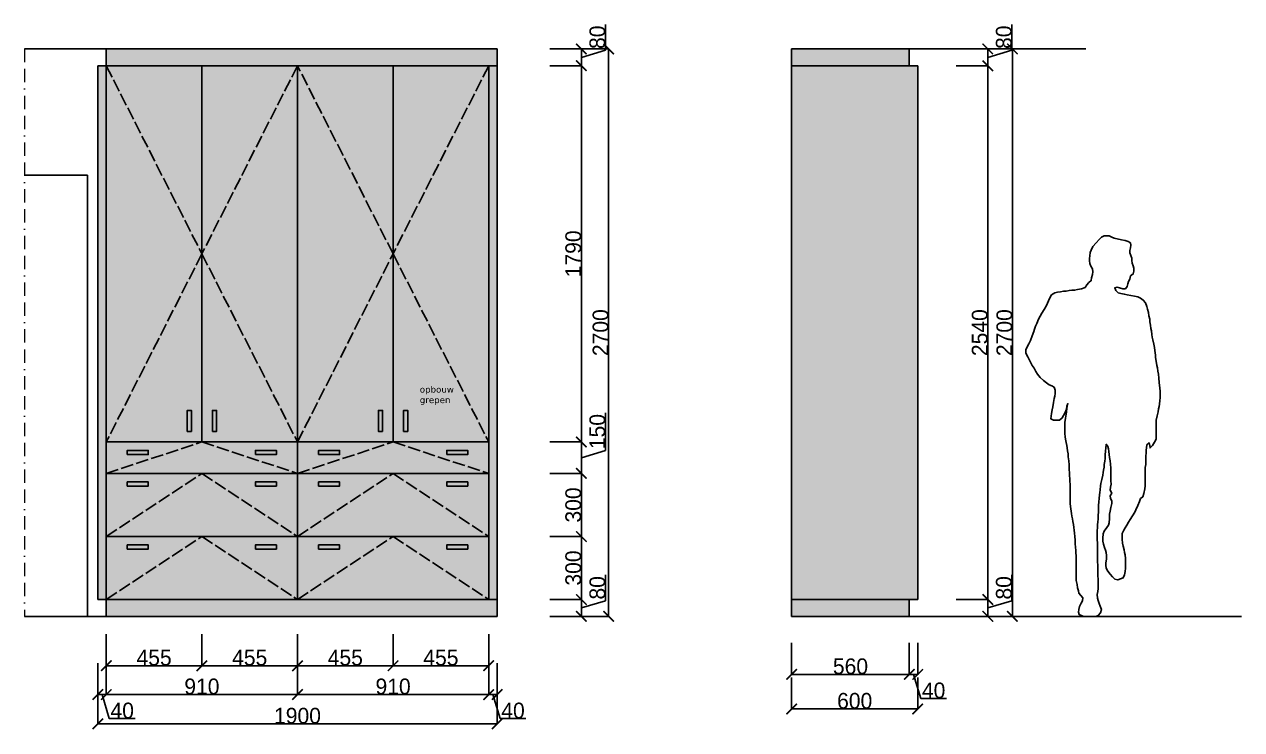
# Model space of a CAD drawing. Header units: millimetres. Extents: x -153917 to -31303, y -39726 to 31262.
# Drawn here: x -69010 to -63216, y -21410 to -18054 of the extents above; entities that cross this region are included whole.
import ezdxf

# ---------------------------------------------------------------- set-up
doc = ezdxf.new("R2010")
doc.units = ezdxf.units.MM
doc.header["$LTSCALE"] = 5
doc.linetypes.add('ACAD_ISO02W100', pattern=[15, 12, -3])
doc.linetypes.add('BORDER', pattern=[44.45, 12.7, -6.35, 12.7, -6.35, 0, -6.35])
for name, color, linetype in [('Bemating', 1, 'Continuous'), ('Meubel', 8, 'Continuous'), ('muren', 7, 'Continuous'), ('Tekst', 7, 'Continuous')]:
    doc.layers.add(name, color=color, linetype=linetype)
doc.layers.add('H-HELP', color=6, linetype='Continuous', lineweight=5, plot=False)
doc.layers.add('ruggen kast', color=7, linetype='Continuous', true_color=0xebebeb)
doc.layers.add('staal', color=7, linetype='Continuous', true_color=0x222525)
doc.styles.add('Geneva', font='')
doc.styles.get('Geneva').set_extended_font_data('Geneva')
doc.dimstyles.new('ISO-25', dxfattribs={"dimtxt": 100, "dimasz": 25, "dimexe": 1.25, "dimexo": 0.625, "dimtad": 1, "dimtxsty": 'Standard', "dimblk": 'ARCHTICK', "dimcen": 2.5, "dimse1": 1, "dimse2": 1, "dimadec": 0, "dimazin": 0, "dimtfac": 1, "dimtmove": 0, "dimatfit": 3, "dimfxl": 1, "dimarcsym": 0})

# ---------------------------------------------------------------- blocks, each defined once
blk = doc.blocks.new('mens02')
at = {"ltscale": 20}
blk.add_lwpolyline([(305.5, 1328.8), (303.4, 1342), (301.3, 1358.7), (299.2, 1370.5), (296.5, 1385.1), (294.4, 1401.7), (293, 1414.9), (289.5, 1430.2), (286.7, 1445.5), (283.3, 1461.4), (279.8, 1474.6), (273.5, 1492.7), (262.4, 1505.2), (249.9, 1514.9), (236.1, 1520.5), (220.1, 1523.9), (203.4, 1526.7), (185.4, 1530.2), (172.2, 1533.7), (156.2, 1537.1), (143.7, 1539.9), (131.9, 1551), (126.4, 1562.8), (138.2, 1567), (149.3, 1562.8), (164.5, 1559.3), (177.7, 1558), (186.1, 1569.8), (189.5, 1582.3), (191.6, 1593.4), (198.6, 1605.2), (202, 1619.7), (214.5, 1629.5), (217.3, 1643.3), (217.3, 1657.2), (213.8, 1668.3), (209, 1680.1), (208.3, 1693.3), (207.6, 1705.1), (203.4, 1717.6), (198.6, 1729.4), (198.6, 1741.2), (202, 1753.7), (202.7, 1766.2), (201.3, 1777.3), (190.2, 1783.6), (177, 1789.1), (159, 1791.9), (124.3, 1799.6), (113.2, 1805.1), (100, 1810.7), (88.9, 1810.7), (77.1, 1810.7), (63.9, 1803.7), (52.1, 1792.6), (38.2, 1777.3), (22.2, 1760.7), (13.9, 1743.3), (9.7, 1730.8), (7.6, 1714.9), (6.9, 1703.1), (6.9, 1691.9), (7.6, 1679.5), (12.5, 1667), (20.1, 1653.8), (22.2, 1639.2), (20.8, 1626.7), (16.7, 1611.4), (14.6, 1598.2), (2.8, 1588.5), (-5.6, 1577.4), (-14.6, 1564.9), (-31.9, 1558), (-50, 1555.2), (-64.6, 1551.7), (-77.1, 1551.7), (-90.3, 1550.3), (-104.8, 1548.2), (-118, 1546.8), (-131.9, 1544.8), (-145.1, 1542.7), (-159, 1539.9), (-174.3, 1529.5), (-183.3, 1512.8), (-193, 1490.6), (-197.9, 1479.5), (-209, 1460.1), (-220.1, 1442), (-227.7, 1428.1), (-236.1, 1413.5), (-244.4, 1393.4), (-250.6, 1380.2), (-255.5, 1367), (-259, 1355.2), (-265.9, 1335.1), (-274.9, 1312.9), (-281.9, 1296.9), (-289.5, 1282.3), (-295.8, 1267.7), (-295.8, 1252.5), (-286.7, 1234.4), (-276.3, 1212.2), (-266.6, 1194.2), (-257.6, 1180.3), (-249.2, 1165.7), (-240.2, 1153.2), (-228.4, 1137.2), (-213.1, 1121.9), (-197.9, 1110.8), (-184.7, 1102.5), (-172.9, 1096.3), (-161.8, 1090), (-156.2, 1076.8), (-157.6, 1060.2), (-159, 1047.7), (-161.1, 1036.6), (-164.5, 1017.1), (-168.7, 997.7), (-170.8, 983.1), (-173.6, 965), (-175.6, 953.2), (-177, 939.4), (-165.2, 933.1), (-148.6, 933.8), (-136.8, 933.8), (-122.9, 944.2), (-116.6, 956), (-109.7, 969.9), (-102.8, 985.9), (-100.7, 999.8), (-96.5, 1012.9), (-99.3, 999.8), (-100.7, 988.6), (-102.8, 972.7), (-104.8, 961.6), (-107.6, 942.8), (-111.1, 922), (-111.1, 906), (-111.1, 893.5), (-111.1, 881.7), (-111.1, 869.9), (-109.7, 854.7), (-108.3, 842.8), (-104.8, 826.9), (-102.1, 813), (-100, 801.9), (-97.9, 787.3), (-95.8, 773.4), (-94.4, 759.5), (-92.3, 740.1), (-90.3, 720.7), (-89.6, 699.8), (-88.2, 681.8), (-88.2, 668.6), (-86.8, 656.8), (-86.8, 642.9), (-86.1, 626.9), (-86.1, 605.4), (-86.1, 591.5), (-86.1, 570), (-86.1, 549.9), (-85.4, 536.7), (-84, 522.8), (-81.2, 501.3), (-79.8, 490.2), (-77.1, 476.3), (-75, 464.5), (-72.2, 451.3), (-70.1, 437.4), (-68, 423.5), (-66.6, 410.3), (-65.3, 395.7), (-63.9, 379.8), (-61.8, 362.4), (-61.1, 344.4), (-60.4, 329.1), (-59, 313.8), (-58.3, 300.6), (-57.6, 289.5), (-56.9, 268), (-56.9, 254.8), (-56.9, 243), (-56.9, 221.5), (-56.9, 202.7), (-56.9, 181.9), (-56.2, 170.1), (-52.8, 152), (-50, 136.1), (-45.8, 121.5), (-44.4, 110.4), (-34, 98.6), (-25.7, 87.5), (-26.4, 73.6), (-33.3, 62.5), (-40.3, 46.5), (-43.7, 31.9), (-45.8, 20.1), (-43, 8.3), (-25.7, 0.7), (-11.1, 0), (0, 0), (18.1, 0), (36.1, 0), (47.9, 3.5), (59, 16.7), (63.2, 31.9), (56.9, 48.6), (52.1, 61.1), (47.9, 75.7), (44.4, 86.8), (43.7, 104.1), (46.5, 118), (47.9, 131.9), (47.9, 143), (47.2, 154.8), (47.2, 175.7), (46.5, 194.4), (46.5, 212.4), (46.5, 225.6), (45.8, 241.6), (45.1, 260.4), (44.4, 279.1), (44.4, 298.5), (44.4, 320.8), (44.4, 334.6), (44.4, 346.4), (43.7, 368), (43.7, 385.3), (43.7, 404.8), (45.1, 424.2), (45.1, 436), (45.8, 449.9), (47.2, 463.1), (47.9, 477), (49.3, 499.9), (49.3, 513.1), (50, 528.3), (51.4, 545), (52.1, 560.3), (53.5, 578.3), (54.9, 589.4), (56.9, 601.9), (58.3, 620.7), (61.1, 632.5), (66, 651.2), (69.4, 672.1), (72.2, 684.6), (73.6, 696.4), (76.4, 710.2), (77.1, 723.4), (79.8, 738.7), (80.5, 750.5), (81.2, 767.2), (82.6, 788), (84, 800.5), (86.1, 819.2), (93.7, 808.1), (97.2, 797), (98.6, 785.2), (100.7, 770), (102.1, 756.1), (104.1, 740.8), (106.2, 724.8), (107.6, 704.7), (107.6, 690.8), (107.6, 676.2), (107.6, 658.9), (108.3, 644.3), (109, 629.7), (106.2, 615.1), (104.1, 599.9), (112.5, 586), (105.5, 573.5), (106.2, 562.4), (113.2, 548.5), (112.5, 536.7), (107.6, 517.9), (104.1, 499.9), (102.1, 486), (102.1, 465.2), (100.7, 445), (96.5, 433.2), (88.9, 422.1), (76.4, 406.2), (72.2, 392.3), (70.1, 372.1), (70.1, 358.2), (73.6, 343.7), (78.5, 327), (82.6, 314.5), (85.4, 303.4), (86.8, 289.5), (86.8, 272.8), (84.7, 254.8), (84.7, 243.7), (86.1, 229.8), (93, 214.5), (104.1, 201.3), (116.6, 188.1), (127.7, 177), (140.9, 173.6), (154.1, 178.4), (167.3, 182.6), (172.9, 197.9), (176.4, 213.1), (177.7, 229.8), (177.7, 246.5), (178.4, 261), (177.7, 275.6), (176.4, 292.3), (173.6, 304.1), (171.5, 316.6), (166.6, 333.9), (163.2, 347.8), (162.5, 367.3), (161.8, 381.2), (162.5, 393.7), (170.1, 409.6), (177, 421.4), (184.7, 433.2), (192.3, 447.8), (200.6, 460.3), (211.1, 477.7), (221.5, 495.7), (227.7, 507.5), (236.7, 527), (243.7, 546.4), (249.9, 560.3), (261, 569.3), (265.2, 585.3), (269.4, 606.8), (271.5, 620.7), (272.2, 637.3), (272.2, 656.1), (271.5, 673.4), (271.5, 688), (272.2, 708.2), (274.2, 722.7), (274.2, 738), (274.9, 760.2), (276.3, 779), (277, 790.8), (277.7, 801.9), (279.8, 816.5), (290.9, 825.5), (294.4, 813), (295.1, 801.2), (306.9, 813.7), (316.6, 828.3), (323.5, 842.8), (324.2, 859.5), (324.2, 871.3), (324.2, 888), (324.2, 901.2), (324.2, 919.9), (324.2, 933.1), (328.4, 954.6), (332.6, 972.7), (335.3, 987.3), (338.1, 998.4), (340.2, 1010.2), (341.6, 1027.5), (342.3, 1039.3), (342.3, 1058.8), (342.3, 1070.6), (340.9, 1087.2), (339.5, 1098.3), (338.1, 1112.9), (336, 1133.1), (334.6, 1151.8), (331.9, 1166.4), (329.8, 1182.3), (327, 1193.5), (323.5, 1214.3), (320.8, 1232.3), (320.1, 1243.4), (317.3, 1265), (315.2, 1278.9), (312.4, 1295.5), (307.6, 1315.7)], close=True, dxfattribs=at)
blk = doc.blocks.new('_ArchTick')
at = {"color": 0, "linetype": 'ByBlock', "const_width": 0.15}
blk.add_lwpolyline([(-0.5, -0.5), (0.5, 0.5)], dxfattribs=at)
blk = doc.blocks.new('*D756')
at = {"layer": 'Bemating', "color": 0, "lineweight": -2, "transparency": 16777216}
for p, q in [((-64457.1, -18171.3), (-64305.8, -18171.3)), ((-64307.1, -18171.3), (-64307.1, -20871.3)), ((-64457.1, -20871.3), (-64305.8, -20871.3))]:
    blk.add_line(p, q, dxfattribs=at)
at = {"layer": 'Defpoints', "color": 0, "transparency": 16777216}
for p in [(-64837.8, -18171.3), (-64837.8, -20871.3), (-64307.1, -20871.3)]:
    blk.add_point(p, dxfattribs=at)
at = {"layer": 'Bemating', "color": 0, "lineweight": -2, "transparency": 16777216, "xscale": 50, "yscale": 50, "zscale": 50}
for p, rotation in [((-64307.1, -18171.3), 90), ((-64307.1, -20871.3), 270)]:
    blk.add_blockref('_ArchTick', p, dxfattribs=dict(at, rotation=rotation))
at = {"layer": 'Bemating', "color": 0, "transparency": 16777216, "insert": (-64345.2, -19521.3), "char_height": 75, "attachment_point": 5, "rotation": 90, "style": 'Geneva'}
blk.add_mtext('2700', dxfattribs=at)
blk = doc.blocks.new('*D757')
at = {"layer": 'Bemating', "color": 0, "lineweight": -2, "transparency": 16777216}
for p, q in [((-64574.2, -18251.3), (-64423, -18251.3)), ((-64424.2, -18251.3), (-64424.2, -20791.3)), ((-64574.2, -20791.3), (-64423, -20791.3))]:
    blk.add_line(p, q, dxfattribs=at)
at = {"layer": 'Defpoints', "color": 0, "transparency": 16777216}
for p in [(-64797.8, -18251.3), (-64797.8, -20791.3), (-64424.2, -20791.3)]:
    blk.add_point(p, dxfattribs=at)
at = {"layer": 'Bemating', "color": 0, "lineweight": -2, "transparency": 16777216, "xscale": 50, "yscale": 50, "zscale": 50}
for p, rotation in [((-64424.2, -18251.3), 90), ((-64424.2, -20791.3), 270)]:
    blk.add_blockref('_ArchTick', p, dxfattribs=dict(at, rotation=rotation))
at = {"layer": 'Bemating', "color": 0, "transparency": 16777216, "insert": (-64462.4, -19521.3), "char_height": 75, "attachment_point": 5, "rotation": 90, "style": 'Geneva'}
blk.add_mtext('2540', dxfattribs=at)
blk = doc.blocks.new('*D758')
at = {"layer": 'Bemating', "color": 0, "lineweight": -2, "transparency": 16777216}
for p, q in [((-64309.6, -20796.9), (-64309.6, -20674.3)), ((-64574.2, -20791.3), (-64423, -20791.3)), ((-64424.2, -20791.3), (-64424.2, -20871.3)), ((-64424.2, -20831.3), (-64309.6, -20796.9)), ((-64574.2, -20871.3), (-64423, -20871.3))]:
    blk.add_line(p, q, dxfattribs=at)
at = {"layer": 'Defpoints', "color": 0, "transparency": 16777216}
for p in [(-64797.8, -20791.3), (-64837.8, -20871.3), (-64424.2, -20871.3)]:
    blk.add_point(p, dxfattribs=at)
at = {"layer": 'Bemating', "color": 0, "lineweight": -2, "transparency": 16777216, "xscale": 50, "yscale": 50, "zscale": 50}
for p, rotation in [((-64424.2, -20791.3), 90), ((-64424.2, -20871.3), 270)]:
    blk.add_blockref('_ArchTick', p, dxfattribs=dict(at, rotation=rotation))
at = {"layer": 'Bemating', "color": 0, "transparency": 16777216, "insert": (-64347.7, -20735.6), "char_height": 75, "attachment_point": 5, "rotation": 90, "style": 'Geneva'}
blk.add_mtext('80', dxfattribs=at)
blk = doc.blocks.new('*D759')
at = {"layer": 'Bemating', "color": 0, "lineweight": -2, "transparency": 16777216}
for p, q in [((-64309.6, -18176.9), (-64309.6, -18054.3)), ((-64574.2, -18171.3), (-64423, -18171.3)), ((-64424.2, -18251.3), (-64424.2, -18171.3)), ((-64424.2, -18211.3), (-64309.6, -18176.9)), ((-64574.2, -18251.3), (-64423, -18251.3))]:
    blk.add_line(p, q, dxfattribs=at)
at = {"layer": 'Defpoints', "color": 0, "transparency": 16777216}
for p in [(-64837.8, -18171.3), (-64424.2, -18171.3), (-64797.8, -18251.3)]:
    blk.add_point(p, dxfattribs=at)
at = {"layer": 'Bemating', "color": 0, "lineweight": -2, "transparency": 16777216, "xscale": 50, "yscale": 50, "zscale": 50}
for p, rotation in [((-64424.2, -18171.3), 90), ((-64424.2, -18251.3), 270)]:
    blk.add_blockref('_ArchTick', p, dxfattribs=dict(at, rotation=rotation))
at = {"layer": 'Bemating', "color": 0, "transparency": 16777216, "insert": (-64347.7, -18115.6), "char_height": 75, "attachment_point": 5, "rotation": 90, "style": 'Geneva'}
blk.add_mtext('80', dxfattribs=at)
blk = doc.blocks.new('*D760')
at = {"layer": 'Bemating', "color": 0, "lineweight": -2, "transparency": 16777216}
for p, q in [((-65357.8, -21161.9), (-65357.8, -21313.2)), ((-64757.8, -21161.9), (-64757.8, -21313.2)), ((-65357.8, -21311.9), (-64757.8, -21311.9))]:
    blk.add_line(p, q, dxfattribs=at)
at = {"layer": 'Defpoints', "color": 0, "transparency": 16777216}
for p in [(-65357.8, -20791.3), (-64757.8, -20791.3), (-64757.8, -21311.9)]:
    blk.add_point(p, dxfattribs=at)
at = {"layer": 'Bemating', "color": 0, "lineweight": -2, "transparency": 16777216, "xscale": 50, "yscale": 50, "zscale": 50, "rotation": 180}
blk.add_blockref('_ArchTick', (-65357.8, -21311.9), dxfattribs=at)
at = {"layer": 'Bemating', "color": 0, "lineweight": -2, "transparency": 16777216, "xscale": 50, "yscale": 50, "zscale": 50}
blk.add_blockref('_ArchTick', (-64757.8, -21311.9), dxfattribs=at)
at = {"layer": 'Bemating', "color": 0, "transparency": 16777216, "insert": (-65057.8, -21273.8), "char_height": 75, "attachment_point": 5, "style": 'Geneva'}
blk.add_mtext('600', dxfattribs=at)
blk = doc.blocks.new('*D761')
at = {"layer": 'Bemating', "color": 0, "lineweight": -2, "transparency": 16777216}
for p, q in [((-65357.8, -20997.6), (-65357.8, -21148.9)), ((-64797.8, -20997.6), (-64797.8, -21148.9)), ((-65357.8, -21147.6), (-64797.8, -21147.6))]:
    blk.add_line(p, q, dxfattribs=at)
at = {"layer": 'Defpoints', "color": 0, "transparency": 16777216}
for p in [(-65357.8, -20871.3), (-64797.8, -20871.3), (-64797.8, -21147.6)]:
    blk.add_point(p, dxfattribs=at)
at = {"layer": 'Bemating', "color": 0, "lineweight": -2, "transparency": 16777216, "xscale": 50, "yscale": 50, "zscale": 50, "rotation": 180}
blk.add_blockref('_ArchTick', (-65357.8, -21147.6), dxfattribs=at)
at = {"layer": 'Bemating', "color": 0, "lineweight": -2, "transparency": 16777216, "xscale": 50, "yscale": 50, "zscale": 50}
blk.add_blockref('_ArchTick', (-64797.8, -21147.6), dxfattribs=at)
at = {"layer": 'Bemating', "color": 0, "transparency": 16777216, "insert": (-65077.8, -21109.5), "char_height": 75, "attachment_point": 5, "style": 'Geneva'}
blk.add_mtext('560', dxfattribs=at)
blk = doc.blocks.new('*D762')
at = {"layer": 'Bemating', "color": 0, "lineweight": -2, "transparency": 16777216}
for p, q in [((-64797.8, -20997.6), (-64797.8, -21148.9)), ((-64757.8, -20997.6), (-64757.8, -21148.9)), ((-64797.8, -21147.6), (-64757.8, -21147.6)), ((-64777.8, -21147.6), (-64743.4, -21262.3)), ((-64743.4, -21262.3), (-64620.8, -21262.3))]:
    blk.add_line(p, q, dxfattribs=at)
at = {"layer": 'Defpoints', "color": 0, "transparency": 16777216}
for p in [(-64757.8, -20791.3), (-64797.8, -20871.3), (-64757.8, -21147.6)]:
    blk.add_point(p, dxfattribs=at)
at = {"layer": 'Bemating', "color": 0, "lineweight": -2, "transparency": 16777216, "xscale": 50, "yscale": 50, "zscale": 50, "rotation": 180}
blk.add_blockref('_ArchTick', (-64797.8, -21147.6), dxfattribs=at)
at = {"layer": 'Bemating', "color": 0, "lineweight": -2, "transparency": 16777216, "xscale": 50, "yscale": 50, "zscale": 50}
blk.add_blockref('_ArchTick', (-64757.8, -21147.6), dxfattribs=at)
at = {"layer": 'Bemating', "color": 0, "transparency": 16777216, "insert": (-64682.1, -21224.2), "char_height": 75, "attachment_point": 5, "style": 'Geneva'}
blk.add_mtext('40', dxfattribs=at)
blk = doc.blocks.new('*D763')
at = {"layer": 'Bemating', "color": 0, "lineweight": -2, "transparency": 16777216}
for p, q in [((-66378.9, -18171.3), (-66227.7, -18171.3)), ((-66228.9, -18171.3), (-66228.9, -20871.3)), ((-66378.9, -20871.3), (-66227.7, -20871.3))]:
    blk.add_line(p, q, dxfattribs=at)
at = {"layer": 'Defpoints', "color": 0, "transparency": 16777216}
for p in [(-66906.5, -18171.3), (-66906.5, -20871.3), (-66228.9, -20871.3)]:
    blk.add_point(p, dxfattribs=at)
at = {"layer": 'Bemating', "color": 0, "lineweight": -2, "transparency": 16777216, "xscale": 50, "yscale": 50, "zscale": 50}
for p, rotation in [((-66228.9, -18171.3), 90), ((-66228.9, -20871.3), 270)]:
    blk.add_blockref('_ArchTick', p, dxfattribs=dict(at, rotation=rotation))
at = {"layer": 'Bemating', "color": 0, "transparency": 16777216, "insert": (-66267, -19521.3), "char_height": 75, "attachment_point": 5, "rotation": 90, "style": 'Geneva'}
blk.add_mtext('2700', dxfattribs=at)
blk = doc.blocks.new('*D764')
at = {"layer": 'Bemating', "color": 0, "lineweight": -2, "transparency": 16777216}
for p, q in [((-66508.7, -18251.3), (-66357.5, -18251.3)), ((-66358.7, -18251.3), (-66358.7, -20041.3)), ((-66508.7, -20041.3), (-66357.5, -20041.3))]:
    blk.add_line(p, q, dxfattribs=at)
at = {"layer": 'Defpoints', "color": 0, "transparency": 16777216}
for p in [(-66946.5, -18251.3), (-66946.5, -20041.3), (-66358.7, -20041.3)]:
    blk.add_point(p, dxfattribs=at)
at = {"layer": 'Bemating', "color": 0, "lineweight": -2, "transparency": 16777216, "xscale": 50, "yscale": 50, "zscale": 50}
for p, rotation in [((-66358.7, -18251.3), 90), ((-66358.7, -20041.3), 270)]:
    blk.add_blockref('_ArchTick', p, dxfattribs=dict(at, rotation=rotation))
at = {"layer": 'Bemating', "color": 0, "transparency": 16777216, "insert": (-66396.9, -19146.3), "char_height": 75, "attachment_point": 5, "rotation": 90, "style": 'Geneva'}
blk.add_mtext('1790', dxfattribs=at)
blk = doc.blocks.new('*D765')
at = {"layer": 'Bemating', "color": 0, "lineweight": -2, "transparency": 16777216}
for p, q in [((-66244, -20081.9), (-66244, -19902.1)), ((-66508.7, -20041.3), (-66357.5, -20041.3)), ((-66358.7, -20041.3), (-66358.7, -20191.3)), ((-66358.7, -20116.3), (-66244, -20081.9)), ((-66508.7, -20191.3), (-66357.5, -20191.3))]:
    blk.add_line(p, q, dxfattribs=at)
at = {"layer": 'Defpoints', "color": 0, "transparency": 16777216}
for p in [(-66946.5, -20041.3), (-66946.5, -20191.3), (-66358.7, -20191.3)]:
    blk.add_point(p, dxfattribs=at)
at = {"layer": 'Bemating', "color": 0, "lineweight": -2, "transparency": 16777216, "xscale": 50, "yscale": 50, "zscale": 50}
for p, rotation in [((-66358.7, -20041.3), 90), ((-66358.7, -20191.3), 270)]:
    blk.add_blockref('_ArchTick', p, dxfattribs=dict(at, rotation=rotation))
at = {"layer": 'Bemating', "color": 0, "transparency": 16777216, "insert": (-66282.2, -19992), "char_height": 75, "attachment_point": 5, "rotation": 90, "style": 'Geneva'}
blk.add_mtext('150', dxfattribs=at)
blk = doc.blocks.new('*D766')
at = {"layer": 'Bemating', "color": 0, "lineweight": -2, "transparency": 16777216}
for p, q in [((-66508.7, -20191.3), (-66357.5, -20191.3)), ((-66358.7, -20191.3), (-66358.7, -20491.3)), ((-66508.7, -20491.3), (-66357.5, -20491.3))]:
    blk.add_line(p, q, dxfattribs=at)
at = {"layer": 'Defpoints', "color": 0, "transparency": 16777216}
for p in [(-66946.5, -20191.3), (-66946.5, -20491.3), (-66358.7, -20491.3)]:
    blk.add_point(p, dxfattribs=at)
at = {"layer": 'Bemating', "color": 0, "lineweight": -2, "transparency": 16777216, "xscale": 50, "yscale": 50, "zscale": 50}
for p, rotation in [((-66358.7, -20191.3), 90), ((-66358.7, -20491.3), 270)]:
    blk.add_blockref('_ArchTick', p, dxfattribs=dict(at, rotation=rotation))
at = {"layer": 'Bemating', "color": 0, "transparency": 16777216, "insert": (-66396.9, -20341.3), "char_height": 75, "attachment_point": 5, "rotation": 90, "style": 'Geneva'}
blk.add_mtext('300', dxfattribs=at)
blk = doc.blocks.new('*D767')
at = {"layer": 'Bemating', "color": 0, "lineweight": -2, "transparency": 16777216}
for p, q in [((-66508.7, -20491.3), (-66357.5, -20491.3)), ((-66358.7, -20491.3), (-66358.7, -20791.3)), ((-66508.7, -20791.3), (-66357.5, -20791.3))]:
    blk.add_line(p, q, dxfattribs=at)
at = {"layer": 'Defpoints', "color": 0, "transparency": 16777216}
for p in [(-66946.5, -20491.3), (-66946.5, -20791.3), (-66358.7, -20791.3)]:
    blk.add_point(p, dxfattribs=at)
at = {"layer": 'Bemating', "color": 0, "lineweight": -2, "transparency": 16777216, "xscale": 50, "yscale": 50, "zscale": 50}
for p, rotation in [((-66358.7, -20491.3), 90), ((-66358.7, -20791.3), 270)]:
    blk.add_blockref('_ArchTick', p, dxfattribs=dict(at, rotation=rotation))
at = {"layer": 'Bemating', "color": 0, "transparency": 16777216, "insert": (-66396.9, -20641.3), "char_height": 75, "attachment_point": 5, "rotation": 90, "style": 'Geneva'}
blk.add_mtext('300', dxfattribs=at)
blk = doc.blocks.new('*D768')
at = {"layer": 'Bemating', "color": 0, "lineweight": -2, "transparency": 16777216}
for p, q in [((-66244, -20796.9), (-66244, -20674.3)), ((-66508.7, -20791.3), (-66357.5, -20791.3)), ((-66358.7, -20791.3), (-66358.7, -20871.3)), ((-66358.7, -20831.3), (-66244, -20796.9)), ((-66508.7, -20871.3), (-66357.5, -20871.3))]:
    blk.add_line(p, q, dxfattribs=at)
at = {"layer": 'Defpoints', "color": 0, "transparency": 16777216}
for p in [(-66946.5, -20791.3), (-66906.5, -20871.3), (-66358.7, -20871.3)]:
    blk.add_point(p, dxfattribs=at)
at = {"layer": 'Bemating', "color": 0, "lineweight": -2, "transparency": 16777216, "xscale": 50, "yscale": 50, "zscale": 50}
for p, rotation in [((-66358.7, -20791.3), 90), ((-66358.7, -20871.3), 270)]:
    blk.add_blockref('_ArchTick', p, dxfattribs=dict(at, rotation=rotation))
at = {"layer": 'Bemating', "color": 0, "transparency": 16777216, "insert": (-66282.2, -20735.6), "char_height": 75, "attachment_point": 5, "rotation": 90, "style": 'Geneva'}
blk.add_mtext('80', dxfattribs=at)
blk = doc.blocks.new('*D769')
at = {"layer": 'Bemating', "color": 0, "lineweight": -2, "transparency": 16777216}
for p, q in [((-66244, -18176.9), (-66244, -18054.3)), ((-66508.7, -18171.3), (-66357.5, -18171.3)), ((-66358.7, -18251.3), (-66358.7, -18171.3)), ((-66358.7, -18211.3), (-66244, -18176.9)), ((-66508.7, -18251.3), (-66357.5, -18251.3))]:
    blk.add_line(p, q, dxfattribs=at)
at = {"layer": 'Defpoints', "color": 0, "transparency": 16777216}
for p in [(-66906.5, -18171.3), (-66358.7, -18171.3), (-66946.5, -18251.3)]:
    blk.add_point(p, dxfattribs=at)
at = {"layer": 'Bemating', "color": 0, "lineweight": -2, "transparency": 16777216, "xscale": 50, "yscale": 50, "zscale": 50}
for p, rotation in [((-66358.7, -18171.3), 90), ((-66358.7, -18251.3), 270)]:
    blk.add_blockref('_ArchTick', p, dxfattribs=dict(at, rotation=rotation))
at = {"layer": 'Bemating', "color": 0, "transparency": 16777216, "insert": (-66282.2, -18115.6), "char_height": 75, "attachment_point": 5, "rotation": 90, "style": 'Geneva'}
blk.add_mtext('80', dxfattribs=at)
blk = doc.blocks.new('*D770')
at = {"layer": 'Bemating', "color": 0, "lineweight": -2, "transparency": 16777216}
for p, q in [((-68659.7, -21232.8), (-68659.7, -21384)), ((-66759.7, -21232.8), (-66759.7, -21384)), ((-68659.7, -21382.8), (-66759.7, -21382.8))]:
    blk.add_line(p, q, dxfattribs=at)
at = {"layer": 'Defpoints', "color": 0, "transparency": 16777216}
for p in [(-68659.7, -20791.3), (-66759.7, -20791.3), (-66759.7, -21382.8)]:
    blk.add_point(p, dxfattribs=at)
at = {"layer": 'Bemating', "color": 0, "lineweight": -2, "transparency": 16777216, "xscale": 50, "yscale": 50, "zscale": 50, "rotation": 180}
blk.add_blockref('_ArchTick', (-68659.7, -21382.8), dxfattribs=at)
at = {"layer": 'Bemating', "color": 0, "lineweight": -2, "transparency": 16777216, "xscale": 50, "yscale": 50, "zscale": 50}
blk.add_blockref('_ArchTick', (-66759.7, -21382.8), dxfattribs=at)
at = {"layer": 'Bemating', "color": 0, "transparency": 16777216, "insert": (-67709.7, -21344.6), "char_height": 75, "attachment_point": 5, "style": 'Geneva'}
blk.add_mtext('1900', dxfattribs=at)
blk = doc.blocks.new('*D771')
at = {"layer": 'Bemating', "color": 0, "lineweight": -2, "transparency": 16777216}
for p, q in [((-68619.7, -21093.4), (-68619.7, -21244.7)), ((-67709.7, -21093.4), (-67709.7, -21244.7)), ((-68619.7, -21243.4), (-67709.7, -21243.4))]:
    blk.add_line(p, q, dxfattribs=at)
at = {"layer": 'Defpoints', "color": 0, "transparency": 16777216}
for p in [(-68619.7, -20791.3), (-67709.7, -20791.3), (-67709.7, -21243.4)]:
    blk.add_point(p, dxfattribs=at)
at = {"layer": 'Bemating', "color": 0, "lineweight": -2, "transparency": 16777216, "xscale": 50, "yscale": 50, "zscale": 50, "rotation": 180}
blk.add_blockref('_ArchTick', (-68619.7, -21243.4), dxfattribs=at)
at = {"layer": 'Bemating', "color": 0, "lineweight": -2, "transparency": 16777216, "xscale": 50, "yscale": 50, "zscale": 50}
blk.add_blockref('_ArchTick', (-67709.7, -21243.4), dxfattribs=at)
at = {"layer": 'Bemating', "color": 0, "transparency": 16777216, "insert": (-68164.7, -21205.3), "char_height": 75, "attachment_point": 5, "style": 'Geneva'}
blk.add_mtext('910', dxfattribs=at)
blk = doc.blocks.new('*D772')
at = {"layer": 'Bemating', "color": 0, "lineweight": -2, "transparency": 16777216}
for p, q in [((-67709.7, -21093.4), (-67709.7, -21244.7)), ((-66799.7, -21093.4), (-66799.7, -21244.7)), ((-67709.7, -21243.4), (-66799.7, -21243.4))]:
    blk.add_line(p, q, dxfattribs=at)
at = {"layer": 'Defpoints', "color": 0, "transparency": 16777216}
for p in [(-67709.7, -20791.3), (-66799.7, -20791.3), (-66799.7, -21243.4)]:
    blk.add_point(p, dxfattribs=at)
at = {"layer": 'Bemating', "color": 0, "lineweight": -2, "transparency": 16777216, "xscale": 50, "yscale": 50, "zscale": 50, "rotation": 180}
blk.add_blockref('_ArchTick', (-67709.7, -21243.4), dxfattribs=at)
at = {"layer": 'Bemating', "color": 0, "lineweight": -2, "transparency": 16777216, "xscale": 50, "yscale": 50, "zscale": 50}
blk.add_blockref('_ArchTick', (-66799.7, -21243.4), dxfattribs=at)
at = {"layer": 'Bemating', "color": 0, "transparency": 16777216, "insert": (-67254.7, -21205.3), "char_height": 75, "attachment_point": 5, "style": 'Geneva'}
blk.add_mtext('910', dxfattribs=at)
blk = doc.blocks.new('*D773')
at = {"layer": 'Bemating', "color": 0, "lineweight": -2, "transparency": 16777216}
for p, q in [((-66799.7, -21093.4), (-66799.7, -21244.7)), ((-66759.7, -21093.4), (-66759.7, -21244.7)), ((-66799.7, -21243.4), (-66759.7, -21243.4)), ((-66779.7, -21243.4), (-66745.3, -21358.1)), ((-66745.3, -21358.1), (-66622.7, -21358.1))]:
    blk.add_line(p, q, dxfattribs=at)
at = {"layer": 'Defpoints', "color": 0, "transparency": 16777216}
for p in [(-66799.7, -20791.3), (-66759.7, -20791.3), (-66759.7, -21243.4)]:
    blk.add_point(p, dxfattribs=at)
at = {"layer": 'Bemating', "color": 0, "lineweight": -2, "transparency": 16777216, "xscale": 50, "yscale": 50, "zscale": 50, "rotation": 180}
blk.add_blockref('_ArchTick', (-66799.7, -21243.4), dxfattribs=at)
at = {"layer": 'Bemating', "color": 0, "lineweight": -2, "transparency": 16777216, "xscale": 50, "yscale": 50, "zscale": 50}
blk.add_blockref('_ArchTick', (-66759.7, -21243.4), dxfattribs=at)
at = {"layer": 'Bemating', "color": 0, "transparency": 16777216, "insert": (-66684, -21320), "char_height": 75, "attachment_point": 5, "style": 'Geneva'}
blk.add_mtext('40', dxfattribs=at)
blk = doc.blocks.new('*D774')
at = {"layer": 'Bemating', "color": 0, "lineweight": -2, "transparency": 16777216}
for p, q in [((-68659.7, -21093.4), (-68659.7, -21244.7)), ((-68619.7, -21093.4), (-68619.7, -21244.7)), ((-68619.7, -21243.4), (-68659.7, -21243.4)), ((-68639.7, -21243.4), (-68605.3, -21358.1)), ((-68605.3, -21358.1), (-68482.7, -21358.1))]:
    blk.add_line(p, q, dxfattribs=at)
at = {"layer": 'Defpoints', "color": 0, "transparency": 16777216}
for p in [(-68659.7, -20791.3), (-68619.7, -20791.3), (-68659.7, -21243.4)]:
    blk.add_point(p, dxfattribs=at)
at = {"layer": 'Bemating', "color": 0, "lineweight": -2, "transparency": 16777216, "xscale": 50, "yscale": 50, "zscale": 50, "rotation": 180}
blk.add_blockref('_ArchTick', (-68659.7, -21243.4), dxfattribs=at)
at = {"layer": 'Bemating', "color": 0, "lineweight": -2, "transparency": 16777216, "xscale": 50, "yscale": 50, "zscale": 50}
blk.add_blockref('_ArchTick', (-68619.7, -21243.4), dxfattribs=at)
at = {"layer": 'Bemating', "color": 0, "transparency": 16777216, "insert": (-68544, -21320), "char_height": 75, "attachment_point": 5, "style": 'Geneva'}
blk.add_mtext('40', dxfattribs=at)
blk = doc.blocks.new('*D775')
at = {"layer": 'Bemating', "color": 0, "lineweight": -2, "transparency": 16777216}
for p, q in [((-68619.7, -20956.3), (-68619.7, -21107.5)), ((-68164.7, -20956.3), (-68164.7, -21107.5)), ((-68619.7, -21106.3), (-68164.7, -21106.3))]:
    blk.add_line(p, q, dxfattribs=at)
at = {"layer": 'Defpoints', "color": 0, "transparency": 16777216}
for p in [(-68619.7, -20041.3), (-68164.7, -20041.3), (-68164.7, -21106.3)]:
    blk.add_point(p, dxfattribs=at)
at = {"layer": 'Bemating', "color": 0, "lineweight": -2, "transparency": 16777216, "xscale": 50, "yscale": 50, "zscale": 50, "rotation": 180}
blk.add_blockref('_ArchTick', (-68619.7, -21106.3), dxfattribs=at)
at = {"layer": 'Bemating', "color": 0, "lineweight": -2, "transparency": 16777216, "xscale": 50, "yscale": 50, "zscale": 50}
blk.add_blockref('_ArchTick', (-68164.7, -21106.3), dxfattribs=at)
at = {"layer": 'Bemating', "color": 0, "transparency": 16777216, "insert": (-68392.2, -21068.1), "char_height": 75, "attachment_point": 5, "style": 'Geneva'}
blk.add_mtext('455', dxfattribs=at)
blk = doc.blocks.new('*D776')
at = {"layer": 'Bemating', "color": 0, "lineweight": -2, "transparency": 16777216}
for p, q in [((-68164.7, -20956.3), (-68164.7, -21107.5)), ((-67709.7, -20956.3), (-67709.7, -21107.5)), ((-68164.7, -21106.3), (-67709.7, -21106.3))]:
    blk.add_line(p, q, dxfattribs=at)
at = {"layer": 'Defpoints', "color": 0, "transparency": 16777216}
for p in [(-68164.7, -20041.3), (-67709.7, -20791.3), (-67709.7, -21106.3)]:
    blk.add_point(p, dxfattribs=at)
at = {"layer": 'Bemating', "color": 0, "lineweight": -2, "transparency": 16777216, "xscale": 50, "yscale": 50, "zscale": 50, "rotation": 180}
blk.add_blockref('_ArchTick', (-68164.7, -21106.3), dxfattribs=at)
at = {"layer": 'Bemating', "color": 0, "lineweight": -2, "transparency": 16777216, "xscale": 50, "yscale": 50, "zscale": 50}
blk.add_blockref('_ArchTick', (-67709.7, -21106.3), dxfattribs=at)
at = {"layer": 'Bemating', "color": 0, "transparency": 16777216, "insert": (-67937.2, -21068.1), "char_height": 75, "attachment_point": 5, "style": 'Geneva'}
blk.add_mtext('455', dxfattribs=at)
blk = doc.blocks.new('*D777')
at = {"layer": 'Bemating', "color": 0, "lineweight": -2, "transparency": 16777216}
for p, q in [((-67709.7, -20956.3), (-67709.7, -21107.5)), ((-67254.7, -20956.3), (-67254.7, -21107.5)), ((-67709.7, -21106.3), (-67254.7, -21106.3))]:
    blk.add_line(p, q, dxfattribs=at)
at = {"layer": 'Defpoints', "color": 0, "transparency": 16777216}
for p in [(-67254.7, -20041.3), (-67709.7, -20791.3), (-67254.7, -21106.3)]:
    blk.add_point(p, dxfattribs=at)
at = {"layer": 'Bemating', "color": 0, "lineweight": -2, "transparency": 16777216, "xscale": 50, "yscale": 50, "zscale": 50, "rotation": 180}
blk.add_blockref('_ArchTick', (-67709.7, -21106.3), dxfattribs=at)
at = {"layer": 'Bemating', "color": 0, "lineweight": -2, "transparency": 16777216, "xscale": 50, "yscale": 50, "zscale": 50}
blk.add_blockref('_ArchTick', (-67254.7, -21106.3), dxfattribs=at)
at = {"layer": 'Bemating', "color": 0, "transparency": 16777216, "insert": (-67482.2, -21068.1), "char_height": 75, "attachment_point": 5, "style": 'Geneva'}
blk.add_mtext('455', dxfattribs=at)
blk = doc.blocks.new('*D778')
at = {"layer": 'Bemating', "color": 0, "lineweight": -2, "transparency": 16777216}
for p, q in [((-67254.7, -20956.3), (-67254.7, -21107.5)), ((-66799.7, -20956.3), (-66799.7, -21107.5)), ((-67254.7, -21106.3), (-66799.7, -21106.3))]:
    blk.add_line(p, q, dxfattribs=at)
at = {"layer": 'Defpoints', "color": 0, "transparency": 16777216}
for p in [(-67254.7, -20041.3), (-66799.7, -20791.3), (-66799.7, -21106.3)]:
    blk.add_point(p, dxfattribs=at)
at = {"layer": 'Bemating', "color": 0, "lineweight": -2, "transparency": 16777216, "xscale": 50, "yscale": 50, "zscale": 50, "rotation": 180}
blk.add_blockref('_ArchTick', (-67254.7, -21106.3), dxfattribs=at)
at = {"layer": 'Bemating', "color": 0, "lineweight": -2, "transparency": 16777216, "xscale": 50, "yscale": 50, "zscale": 50}
blk.add_blockref('_ArchTick', (-66799.7, -21106.3), dxfattribs=at)
at = {"layer": 'Bemating', "color": 0, "transparency": 16777216, "insert": (-67027.2, -21068.1), "char_height": 75, "attachment_point": 5, "style": 'Geneva'}
blk.add_mtext('455', dxfattribs=at)

msp = doc.modelspace()

# ---------------------------------------------------------------- hatches: boundary and pattern name
at = {"layer": 'ruggen kast', "true_color": 0xdbdbdb, "transparency": 33554687}
h = msp.add_hatch(color=254, dxfattribs=at)
h.dxf.hatch_style = 1
h.paths.add_polyline_path([(-68619.741, -18171.349), (-68619.741, -18251.349), (-66759.741, -18251.349), (-66759.741, -18171.349)])
h.paths.add_polyline_path([(-68619.741, -20791.349), (-68619.741, -20871.349), (-66759.741, -20871.349), (-66759.741, -20791.349), (-66799.741, -20791.349)])
h = msp.add_hatch(color=254, dxfattribs=at)
h.dxf.hatch_style = 1
h.paths.add_polyline_path([(-64797.848, -18171.349), (-65357.848, -18171.349), (-65357.848, -18251.349), (-64797.848, -18251.349)])
h.paths.add_polyline_path([(-64797.848, -20791.349), (-65357.848, -20791.349), (-65357.848, -20871.349), (-64797.848, -20871.349)])
at = {"layer": 'ruggen kast', "transparency": 33554687}
h = msp.add_hatch(color=256, dxfattribs=at)
h.dxf.hatch_style = 1
h.paths.add_polyline_path([(-68619.741, -18251.349), (-68659.741, -18251.349), (-68659.741, -20791.349), (-68619.741, -20791.349)])
h.paths.add_polyline_path([(-68164.741, -18251.349), (-68619.741, -18251.349), (-68619.741, -20041.349), (-68164.741, -20041.349)])
h.paths.add_polyline_path([(-67709.741, -18251.349), (-68164.741, -18251.349), (-68164.741, -20041.349), (-67709.741, -20041.349)])
h.paths.add_polyline_path([(-67254.741, -18251.349), (-67709.741, -18251.349), (-67709.741, -20041.349), (-67254.741, -20041.349)])
h.paths.add_polyline_path([(-66799.741, -18251.349), (-67254.741, -18251.349), (-67254.741, -20041.349), (-66799.741, -20041.349)])
h.paths.add_polyline_path([(-66759.741, -18251.349), (-66799.741, -18251.349), (-66799.741, -20791.349), (-66759.741, -20791.349)])
h.paths.add_polyline_path([(-67709.741, -20041.349), (-68164.741, -20041.349), (-68619.741, -20041.349), (-68619.741, -20191.349), (-67709.741, -20191.349)])
h.paths.add_polyline_path([(-66799.741, -20041.349), (-67709.741, -20041.349), (-67709.741, -20191.349), (-66799.741, -20191.349)])
h.paths.add_polyline_path([(-66799.741, -20191.349), (-67709.741, -20191.349), (-67709.741, -20491.349), (-66799.741, -20491.349)])
h.paths.add_polyline_path([(-67709.741, -20191.349), (-68619.741, -20191.349), (-68619.741, -20491.349), (-67709.741, -20491.349)])
h.paths.add_polyline_path([(-67709.741, -20491.349), (-68619.741, -20491.349), (-68619.741, -20791.349), (-67709.741, -20791.349)])
h.paths.add_polyline_path([(-66799.741, -20491.349), (-67709.741, -20491.349), (-67709.741, -20791.349), (-66799.741, -20791.349)])
h = msp.add_hatch(color=256, dxfattribs=at)
h.dxf.hatch_style = 1
h.paths.add_polyline_path([(-64757.848, -18251.349), (-64797.848, -18251.349), (-65357.848, -18251.349), (-65357.848, -20791.349), (-64757.848, -20791.349)])
at = {"layer": 'staal', "transparency": 33554687}
h = msp.add_hatch(color=256, dxfattribs=at)
h.dxf.hatch_style = 1
h.paths.add_polyline_path([(-68214.741, -19891.349), (-68234.741, -19891.349), (-68234.741, -19991.349), (-68214.741, -19991.349)])
h = msp.add_hatch(color=256, dxfattribs=at)
h.dxf.hatch_style = 1
h.paths.add_polyline_path([(-68114.741, -19991.349), (-68094.741, -19991.349), (-68094.741, -19891.349), (-68114.741, -19891.349)])
h = msp.add_hatch(color=256, dxfattribs=at)
h.dxf.hatch_style = 1
h.paths.add_polyline_path([(-67304.741, -19891.349), (-67324.741, -19891.349), (-67324.741, -19991.349), (-67304.741, -19991.349)])
h = msp.add_hatch(color=256, dxfattribs=at)
h.dxf.hatch_style = 1
h.paths.add_polyline_path([(-67204.741, -19991.349), (-67184.741, -19991.349), (-67184.741, -19891.349), (-67204.741, -19891.349)])
h = msp.add_hatch(color=256, dxfattribs=at)
h.dxf.hatch_style = 1
h.paths.add_polyline_path([(-68419.741, -20081.349), (-68519.741, -20081.349), (-68519.741, -20101.349), (-68419.741, -20101.349)])
h = msp.add_hatch(color=256, dxfattribs=at)
h.dxf.hatch_style = 1
h.paths.add_polyline_path([(-67809.741, -20081.349), (-67909.741, -20081.349), (-67909.741, -20101.349), (-67809.741, -20101.349)])
h = msp.add_hatch(color=256, dxfattribs=at)
h.dxf.hatch_style = 1
h.paths.add_polyline_path([(-67509.741, -20081.349), (-67609.741, -20081.349), (-67609.741, -20101.349), (-67509.741, -20101.349)])
h = msp.add_hatch(color=256, dxfattribs=at)
h.dxf.hatch_style = 1
h.paths.add_polyline_path([(-66899.741, -20081.349), (-66999.741, -20081.349), (-66999.741, -20101.349), (-66899.741, -20101.349)])
h = msp.add_hatch(color=256, dxfattribs=at)
h.dxf.hatch_style = 1
h.paths.add_polyline_path([(-68419.741, -20231.349), (-68519.741, -20231.349), (-68519.741, -20251.349), (-68419.741, -20251.349)])
h = msp.add_hatch(color=256, dxfattribs=at)
h.dxf.hatch_style = 1
h.paths.add_polyline_path([(-67809.741, -20231.349), (-67909.741, -20231.349), (-67909.741, -20251.349), (-67809.741, -20251.349)])
h = msp.add_hatch(color=256, dxfattribs=at)
h.dxf.hatch_style = 1
h.paths.add_polyline_path([(-67509.741, -20231.349), (-67609.741, -20231.349), (-67609.741, -20251.349), (-67509.741, -20251.349)])
h = msp.add_hatch(color=256, dxfattribs=at)
h.dxf.hatch_style = 1
h.paths.add_polyline_path([(-66899.741, -20231.349), (-66999.741, -20231.349), (-66999.741, -20251.349), (-66899.741, -20251.349)])
h = msp.add_hatch(color=256, dxfattribs=at)
h.dxf.hatch_style = 1
h.paths.add_polyline_path([(-68419.741, -20531.349), (-68519.741, -20531.349), (-68519.741, -20551.349), (-68419.741, -20551.349)])
h = msp.add_hatch(color=256, dxfattribs=at)
h.dxf.hatch_style = 1
h.paths.add_polyline_path([(-67809.741, -20531.349), (-67909.741, -20531.349), (-67909.741, -20551.349), (-67809.741, -20551.349)])
h = msp.add_hatch(color=256, dxfattribs=at)
h.dxf.hatch_style = 1
h.paths.add_polyline_path([(-67509.741, -20531.349), (-67609.741, -20531.349), (-67609.741, -20551.349), (-67509.741, -20551.349)])
h = msp.add_hatch(color=256, dxfattribs=at)
h.dxf.hatch_style = 1
h.paths.add_polyline_path([(-66899.741, -20531.349), (-66999.741, -20531.349), (-66999.741, -20551.349), (-66899.741, -20551.349)])

# ---------------------------------------------------------------- linework, layer by layer
at = {"layer": 'H-HELP', "linetype": 'BORDER'}
msp.add_line((-69009.741, -18171.349), (-69009.741, -20871.349), dxfattribs=at)
at = {"layer": 'Meubel'}
for p, q in [((-68619.741, -18171.349), (-68619.741, -20871.349)), ((-64797.848, -18251.349), (-64797.848, -18171.349)), ((-68659.741, -18251.349), (-68659.741, -20791.349)), ((-68619.741, -18251.349), (-68659.741, -18251.349)), ((-66799.741, -18251.349), (-68619.741, -18251.349)), ((-68619.741, -18251.349), (-66759.741, -18251.349)), ((-68164.741, -18251.349), (-68164.741, -20041.349)), ((-67709.741, -18251.349), (-67709.741, -20791.349)), ((-67254.741, -18251.349), (-67254.741, -20041.349)), ((-66799.741, -20791.349), (-66799.741, -18251.349)), ((-64757.848, -18251.349), (-65357.848, -18251.349)), ((-64757.848, -18251.349), (-64797.848, -18251.349)), ((-64757.848, -20791.349), (-64757.848, -18251.349)), ((-68619.741, -20191.349), (-68619.741, -20041.349)), ((-68619.741, -20041.349), (-66799.741, -20041.349)), ((-66799.741, -20191.349), (-68619.741, -20191.349)), ((-68619.741, -20191.349), (-67709.741, -20191.349)), ((-67709.741, -20191.349), (-66799.741, -20191.349)), ((-66799.741, -20491.349), (-66799.741, -20191.349)), ((-68619.741, -20791.349), (-68619.741, -20491.349)), ((-68619.741, -20491.349), (-66799.741, -20491.349)), ((-68619.741, -20491.349), (-67709.741, -20491.349)), ((-67709.741, -20491.349), (-66799.741, -20491.349)), ((-68619.741, -20791.349), (-68659.741, -20791.349)), ((-68619.741, -20871.349), (-68619.741, -20791.349)), ((-68619.741, -20791.349), (-66759.741, -20791.349)), ((-66759.741, -20791.349), (-66799.741, -20791.349)), ((-64757.848, -20791.349), (-65357.848, -20791.349)), ((-64757.848, -20791.349), (-64797.848, -20791.349)), ((-64797.848, -20791.349), (-64797.848, -20871.349)), ((-65357.848, -20871.349), (-64757.848, -20871.349))]:
    msp.add_line(p, q, dxfattribs=at)
at = {"layer": 'Meubel', "color": 2, "linetype": 'ACAD_ISO02W100'}
for p, q in [((-68619.741, -18251.349), (-68164.741, -19146.349)), ((-67709.741, -18251.349), (-68164.741, -19146.349)), ((-67254.741, -19146.349), (-67709.741, -18251.349)), ((-66799.741, -18251.349), (-67254.741, -19146.349)), ((-68164.741, -19146.349), (-68619.741, -20041.349)), ((-68164.741, -19146.349), (-67709.741, -20041.349)), ((-67709.741, -20041.349), (-67254.741, -19146.349)), ((-67254.741, -19146.349), (-66799.741, -20041.349)), ((-68619.741, -20191.349), (-68164.741, -20041.349)), ((-68164.741, -20041.349), (-67709.741, -20191.349)), ((-67709.741, -20191.349), (-67254.741, -20041.349)), ((-67254.741, -20041.349), (-66799.741, -20191.349)), ((-68619.741, -20491.349), (-68164.741, -20191.349)), ((-68164.741, -20191.349), (-67709.741, -20491.349)), ((-67709.741, -20491.349), (-67254.741, -20191.349)), ((-67254.741, -20191.349), (-66799.741, -20491.349)), ((-68619.741, -20791.349), (-68164.741, -20491.349)), ((-68164.741, -20491.349), (-67709.741, -20791.349)), ((-67709.741, -20791.349), (-67254.741, -20491.349)), ((-67254.741, -20491.349), (-66799.741, -20791.349))]:
    msp.add_line(p, q, dxfattribs=at)
at = {"layer": 'Meubel'}
for points in [[(-68214.741, -19991.349), (-68214.741, -19891.349), (-68234.741, -19891.349), (-68234.741, -19991.349)], [(-68114.741, -19991.349), (-68114.741, -19891.349), (-68094.741, -19891.349), (-68094.741, -19991.349)], [(-67304.741, -19991.349), (-67304.741, -19891.349), (-67324.741, -19891.349), (-67324.741, -19991.349)], [(-67204.741, -19991.349), (-67204.741, -19891.349), (-67184.741, -19891.349), (-67184.741, -19991.349)], [(-68519.741, -20101.349), (-68419.741, -20101.349), (-68419.741, -20081.349), (-68519.741, -20081.349)], [(-67909.741, -20101.349), (-67809.741, -20101.349), (-67809.741, -20081.349), (-67909.741, -20081.349)], [(-67609.741, -20101.349), (-67509.741, -20101.349), (-67509.741, -20081.349), (-67609.741, -20081.349)], [(-66999.741, -20101.349), (-66899.741, -20101.349), (-66899.741, -20081.349), (-66999.741, -20081.349)], [(-68519.741, -20251.349), (-68419.741, -20251.349), (-68419.741, -20231.349), (-68519.741, -20231.349)], [(-67909.741, -20251.349), (-67809.741, -20251.349), (-67809.741, -20231.349), (-67909.741, -20231.349)], [(-67609.741, -20251.349), (-67509.741, -20251.349), (-67509.741, -20231.349), (-67609.741, -20231.349)], [(-66999.741, -20251.349), (-66899.741, -20251.349), (-66899.741, -20231.349), (-66999.741, -20231.349)], [(-68519.741, -20551.349), (-68419.741, -20551.349), (-68419.741, -20531.349), (-68519.741, -20531.349)], [(-67909.741, -20551.349), (-67809.741, -20551.349), (-67809.741, -20531.349), (-67909.741, -20531.349)], [(-67609.741, -20551.349), (-67509.741, -20551.349), (-67509.741, -20531.349), (-67609.741, -20531.349)], [(-66999.741, -20551.349), (-66899.741, -20551.349), (-66899.741, -20531.349), (-66999.741, -20531.349)]]:
    msp.add_lwpolyline(points, close=True, dxfattribs=at)
at = {"layer": 'muren'}
for p, q in [((-66759.741, -18171.349), (-69009.741, -18171.349)), ((-66759.741, -18171.349), (-66759.741, -20871.349)), ((-65357.848, -18171.349), (-65357.848, -20871.349)), ((-65357.848, -18171.349), (-63957.848, -18171.349)), ((-68709.741, -18771.349), (-69009.741, -18771.349)), ((-68709.741, -20871.349), (-68709.741, -18771.349)), ((-68709.741, -20871.349), (-69009.741, -20871.349)), ((-66759.741, -20871.349), (-68709.741, -20871.349)), ((-65357.848, -20871.349), (-63216.074, -20871.349))]:
    msp.add_line(p, q, dxfattribs=at)

# ---------------------------------------------------------------- block references
at = {"layer": 'Meubel'}
msp.add_blockref('mens02', (-63946.746, -20871.349), dxfattribs=at)

# ---------------------------------------------------------------- texts
at = {"layer": 'Tekst', "insert": (-67127.585, -19865.083), "char_height": 30, "attachment_point": 7}
msp.add_mtext_dynamic_manual_height_columns('{\\fVerdana|b0|i0|c0|p34;opbouw\\Pgrepen}', width=513.71165, gutter_width=12.5, heights=[0], dxfattribs=at)

# ---------------------------------------------------------------- dimensions: what is measured, and where the dimension line sits
at = {"layer": 'Bemating'}
for base, p1, p2, picture, middle in [((-66358.732, -18171.349), (-66946.524, -18251.349), (-66906.524, -18171.349), '*D769', (-66282.169, -18176.318)), ((-64424.242, -18171.349), (-64797.848, -18251.349), (-64837.848, -18171.349), '*D759', (-64347.68, -18176.318)), ((-66228.92, -20871.349), (-66906.524, -18171.349), (-66906.524, -20871.349), '*D763', (-66267.045, -19521.349)), ((-64307.051, -20871.349), (-64837.848, -18171.349), (-64837.848, -20871.349), '*D756', (-64345.176, -19521.349)), ((-66358.732, -20041.349), (-66946.524, -18251.349), (-66946.524, -20041.349), '*D764', (-66396.857, -19146.349)), ((-64424.242, -20791.349), (-64797.848, -18251.349), (-64797.848, -20791.349), '*D757', (-64462.367, -19521.349)), ((-66358.732, -20191.349), (-66946.524, -20041.349), (-66946.524, -20191.349), '*D765', (-66282.169, -20081.318)), ((-66358.732, -20491.349), (-66946.524, -20191.349), (-66946.524, -20491.349), '*D766', (-66396.857, -20341.349)), ((-66358.732, -20791.349), (-66946.524, -20491.349), (-66946.524, -20791.349), '*D767', (-66396.857, -20641.349)), ((-66358.732, -20871.349), (-66946.524, -20791.349), (-66906.524, -20871.349), '*D768', (-66282.169, -20796.318)), ((-64424.242, -20871.349), (-64797.848, -20791.349), (-64837.848, -20871.349), '*D758', (-64347.68, -20796.318))]:
    dim = msp.add_linear_dim(base=base, p1=p1, p2=p2, angle=90, dimstyle='ISO-25', override={"dimtxt": 75, "dimasz": 50, "dimtxsty": 'Geneva', "dimse1": 0, "dimse2": 0, "dimtmove": 1, "dimfxl": 150, "dimfxlon": 1}, dxfattribs=at)
    dim.commit()
    dim.dimension.update_dxf_attribs({"geometry": picture, "text_midpoint": middle})
for base, p1, p2, picture, middle in [((-68164.741, -21106.255), (-68619.741, -20041.349), (-68164.741, -20041.349), '*D775', (-68392.241, -21068.13)), ((-67709.741, -21106.255), (-68164.741, -20041.349), (-67709.741, -20791.349), '*D776', (-67937.241, -21068.13)), ((-67254.741, -21106.255), (-67709.741, -20791.349), (-67254.741, -20041.349), '*D777', (-67482.241, -21068.13)), ((-66799.741, -21106.255), (-67254.741, -20041.349), (-66799.741, -20791.349), '*D778', (-67027.241, -21068.13)), ((-66759.741, -21382.766), (-68659.741, -20791.349), (-66759.741, -20791.349), '*D770', (-67709.741, -21344.641)), ((-68659.741, -21243.421), (-68619.741, -20791.349), (-68659.741, -20791.349), '*D774', (-68604.71, -21319.984)), ((-67709.741, -21243.421), (-68619.741, -20791.349), (-67709.741, -20791.349), '*D771', (-68164.741, -21205.296)), ((-66799.741, -21243.421), (-67709.741, -20791.349), (-66799.741, -20791.349), '*D772', (-67254.741, -21205.296)), ((-66759.741, -21243.421), (-66799.741, -20791.349), (-66759.741, -20791.349), '*D773', (-66744.71, -21319.984)), ((-64757.848, -21311.941), (-65357.848, -20791.349), (-64757.848, -20791.349), '*D760', (-65057.848, -21273.816)), ((-64757.848, -21147.616), (-64797.848, -20871.349), (-64757.848, -20791.349), '*D762', (-64742.817, -21224.179)), ((-64797.848, -21147.616), (-65357.848, -20871.349), (-64797.848, -20871.349), '*D761', (-65077.848, -21109.491))]:
    dim = msp.add_linear_dim(base=base, p1=p1, p2=p2, dimstyle='ISO-25', override={"dimtxt": 75, "dimasz": 50, "dimtxsty": 'Geneva', "dimse1": 0, "dimse2": 0, "dimtmove": 1, "dimfxl": 150, "dimfxlon": 1}, dxfattribs=at)
    dim.commit()
    dim.dimension.update_dxf_attribs({"geometry": picture, "text_midpoint": middle})

doc.saveas('drawing.dxf')
